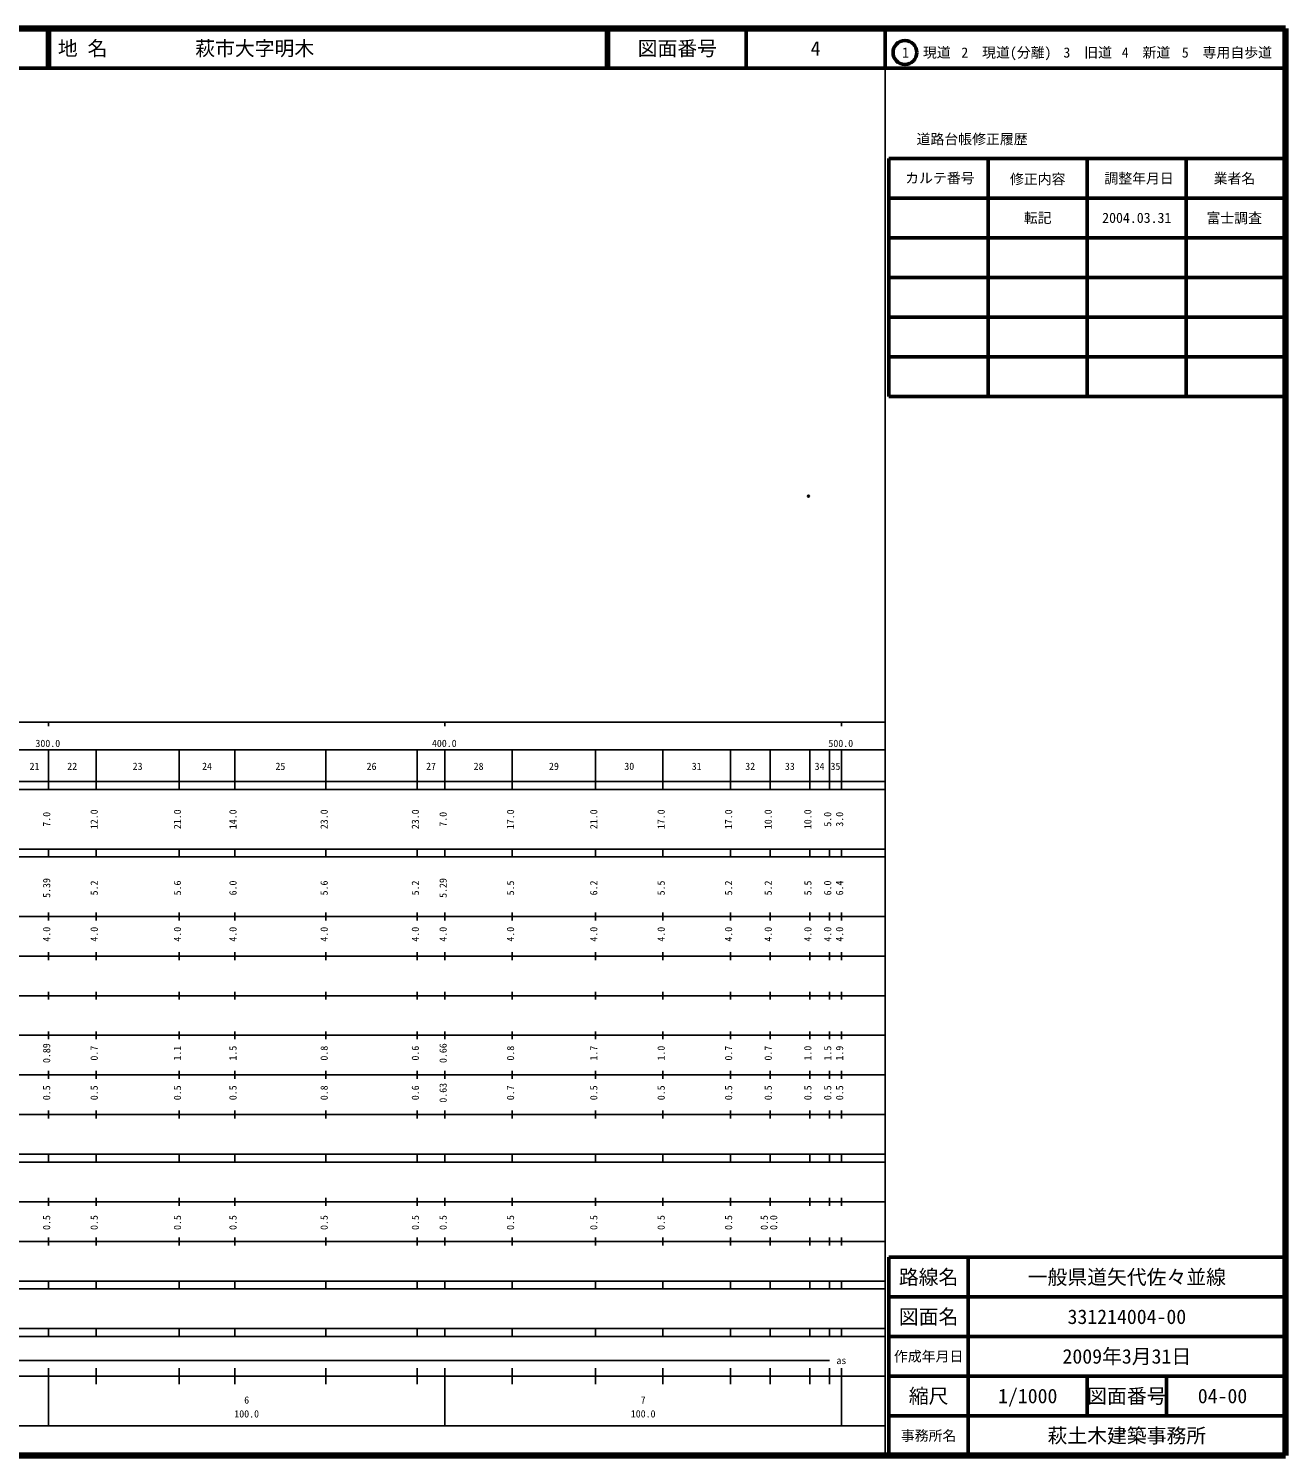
# Model space of a CAD drawing. Units: millimetres on the paper. Extents: x 40 to 680, y 20 to 380.
# Drawn here: x 363 to 680, y 20 to 380 of the extents above; entities that cross this region are included whole.
import ezdxf
from ezdxf.enums import TextEntityAlignment as Align

# ---------------------------------------------------------------- set-up
doc = ezdxf.new("R2010")
doc.units = ezdxf.units.MM
doc.header["$PDMODE"] = 32
doc.header["$PDSIZE"] = 0.5
doc.layers.add('M-OTRS', color=6, linetype='Continuous')
doc.layers.add('M-TTL-TXT', color=7, linetype='Continuous')
for name, color, linetype, lineweight in [('M-TTL', 2, 'Continuous', 140), ('M-TTL-BAND', 7, 'Continuous', 25), ('M-TTL-FRAM', 2, 'Continuous', 50), ('M-TTL-LINE', 7, 'Continuous', 50)]:
    doc.layers.add(name, color=color, linetype=linetype, lineweight=lineweight)
doc.styles.add('ＭＳ ゴシック', font='')
doc.styles.get('ＭＳ ゴシック').set_extended_font_data('MS Gothic')

msp = doc.modelspace()

# ---------------------------------------------------------------- linework, layer by layer
at = {"layer": 'M-OTRS'}
msp.add_point((559.687, 262.012), dxfattribs=at)
at = {"layer": 'M-TTL'}
for p, q in [((680, 380), (40, 380)), ((680, 20), (680, 380)), ((40, 20), (680, 20))]:
    msp.add_line(p, q, dxfattribs=at)
at = {"layer": 'M-TTL-BAND'}
for p, q in [((579, 20), (579, 370)), ((40, 205), (579, 205)), ((368, 205), (368, 204)), ((468, 205), (468, 204)), ((568, 205), (568, 204)), ((68, 198), (579, 198)), ((368, 188), (368, 198)), ((380, 188), (380, 198)), ((401, 188), (401, 198)), ((415, 188), (415, 198)), ((438, 188), (438, 198)), ((461, 188), (461, 198)), ((468, 188), (468, 198)), ((485, 188), (485, 198)), ((506, 188), (506, 198)), ((523, 188), (523, 198)), ((540, 188), (540, 198)), ((550, 188), (550, 198)), ((560, 188), (560, 198)), ((565, 188), (565, 198)), ((568, 188), (568, 198)), ((40, 190), (579, 190)), ((40, 188), (579, 188)), ((40, 173), (579, 173)), ((368, 171), (368, 173)), ((380, 171), (380, 173)), ((401, 171), (401, 173)), ((415, 171), (415, 173)), ((438, 171), (438, 173)), ((461, 171), (461, 173)), ((468, 171), (468, 173)), ((485, 171), (485, 173)), ((506, 171), (506, 173)), ((523, 171), (523, 173)), ((540, 171), (540, 173)), ((550, 171), (550, 173)), ((560, 171), (560, 173)), ((565, 171), (565, 173)), ((568, 171), (568, 173)), ((40, 171), (579, 171)), ((40, 156), (579, 156)), ((368, 155), (368, 157)), ((380, 155), (380, 157)), ((401, 155), (401, 157)), ((415, 155), (415, 157)), ((438, 155), (438, 157)), ((461, 155), (461, 157)), ((468, 155), (468, 157)), ((485, 155), (485, 157)), ((506, 155), (506, 157)), ((523, 155), (523, 157)), ((540, 155), (540, 157)), ((550, 155), (550, 157)), ((560, 155), (560, 157)), ((565, 155), (565, 157)), ((568, 155), (568, 157)), ((46, 146), (579, 146)), ((368, 145), (368, 147)), ((380, 145), (380, 147)), ((401, 145), (401, 147)), ((415, 145), (415, 147)), ((438, 145), (438, 147)), ((461, 145), (461, 147)), ((468, 145), (468, 147)), ((485, 145), (485, 147)), ((506, 145), (506, 147)), ((523, 145), (523, 147)), ((540, 145), (540, 147)), ((550, 145), (550, 147)), ((560, 145), (560, 147)), ((565, 145), (565, 147)), ((568, 145), (568, 147)), ((368, 135), (368, 137)), ((380, 135), (380, 137)), ((401, 135), (401, 137)), ((415, 135), (415, 137)), ((438, 135), (438, 137)), ((461, 135), (461, 137)), ((468, 135), (468, 137)), ((485, 135), (485, 137)), ((506, 135), (506, 137)), ((523, 135), (523, 137)), ((540, 135), (540, 137)), ((550, 135), (550, 137)), ((560, 135), (560, 137)), ((565, 135), (565, 137)), ((568, 135), (568, 137)), ((52, 136), (579, 136)), ((46, 126), (579, 126)), ((368, 125), (368, 127)), ((380, 125), (380, 127)), ((401, 125), (401, 127)), ((415, 125), (415, 127)), ((438, 125), (438, 127)), ((461, 125), (461, 127)), ((468, 125), (468, 127)), ((485, 125), (485, 127)), ((506, 125), (506, 127)), ((523, 125), (523, 127)), ((540, 125), (540, 127)), ((550, 125), (550, 127)), ((560, 125), (560, 127)), ((565, 125), (565, 127)), ((568, 125), (568, 127)), ((52, 116), (579, 116)), ((368, 115), (368, 117)), ((380, 115), (380, 117)), ((401, 115), (401, 117)), ((415, 115), (415, 117)), ((438, 115), (438, 117)), ((461, 115), (461, 117)), ((468, 115), (468, 117)), ((485, 115), (485, 117)), ((506, 115), (506, 117)), ((523, 115), (523, 117)), ((540, 115), (540, 117)), ((550, 115), (550, 117)), ((560, 115), (560, 117)), ((565, 115), (565, 117)), ((568, 115), (568, 117)), ((46, 106), (579, 106)), ((368, 105), (368, 107)), ((380, 105), (380, 107)), ((401, 105), (401, 107)), ((415, 105), (415, 107)), ((438, 105), (438, 107)), ((461, 105), (461, 107)), ((468, 105), (468, 107)), ((485, 105), (485, 107)), ((506, 105), (506, 107)), ((523, 105), (523, 107)), ((540, 105), (540, 107)), ((550, 105), (550, 107)), ((560, 105), (560, 107)), ((565, 105), (565, 107)), ((568, 105), (568, 107)), ((40, 96), (579, 96)), ((40, 94), (579, 94)), ((368, 94), (368, 96)), ((380, 94), (380, 96)), ((401, 94), (401, 96)), ((415, 94), (415, 96)), ((438, 94), (438, 96)), ((461, 94), (461, 96)), ((468, 94), (468, 96)), ((485, 94), (485, 96)), ((506, 94), (506, 96)), ((523, 94), (523, 96)), ((540, 94), (540, 96)), ((550, 94), (550, 96)), ((560, 94), (560, 96)), ((565, 94), (565, 96)), ((568, 94), (568, 96)), ((49, 84), (579, 84)), ((368, 83), (368, 85)), ((380, 83), (380, 85)), ((401, 83), (401, 85)), ((415, 83), (415, 85)), ((438, 83), (438, 85)), ((461, 83), (461, 85)), ((468, 83), (468, 85)), ((485, 83), (485, 85)), ((506, 83), (506, 85)), ((523, 83), (523, 85)), ((540, 83), (540, 85)), ((550, 83), (550, 85)), ((560, 83), (560, 85)), ((565, 83), (565, 85)), ((568, 83), (568, 85)), ((40, 74), (579, 74)), ((368, 73), (368, 75)), ((380, 73), (380, 75)), ((401, 73), (401, 75)), ((415, 73), (415, 75)), ((438, 73), (438, 75)), ((461, 73), (461, 75)), ((468, 73), (468, 75)), ((485, 73), (485, 75)), ((506, 73), (506, 75)), ((523, 73), (523, 75)), ((540, 73), (540, 75)), ((550, 73), (550, 75)), ((560, 73), (560, 75)), ((565, 73), (565, 75)), ((568, 73), (568, 75)), ((40, 64), (579, 64)), ((40, 62), (579, 62)), ((368, 62), (368, 64)), ((380, 62), (380, 64)), ((401, 62), (401, 64)), ((415, 62), (415, 64)), ((438, 62), (438, 64)), ((461, 62), (461, 64)), ((468, 62), (468, 64)), ((485, 62), (485, 64)), ((506, 62), (506, 64)), ((523, 62), (523, 64)), ((540, 62), (540, 64)), ((550, 62), (550, 64)), ((560, 62), (560, 64)), ((565, 62), (565, 64)), ((568, 62), (568, 64)), ((40, 52), (579, 52)), ((368, 50), (368, 52)), ((380, 50), (380, 52)), ((401, 50), (401, 52)), ((415, 50), (415, 52)), ((438, 50), (438, 52)), ((461, 50), (461, 52)), ((468, 50), (468, 52)), ((485, 50), (485, 52)), ((506, 50), (506, 52)), ((523, 50), (523, 52)), ((540, 50), (540, 52)), ((550, 50), (550, 52)), ((560, 50), (560, 52)), ((565, 50), (565, 52)), ((568, 50), (568, 52)), ((40, 50), (579, 50)), ((71, 44), (565, 44)), ((40, 40), (579, 40)), ((368, 27.5), (368, 42)), ((380, 38), (380, 42)), ((401, 38), (401, 42)), ((415, 38), (415, 42)), ((438, 38), (438, 42)), ((461, 38), (461, 42)), ((468, 27.5), (468, 42)), ((485, 38), (485, 42)), ((506, 38), (506, 42)), ((523, 38), (523, 42)), ((540, 38), (540, 42)), ((550, 38), (550, 42)), ((560, 38), (560, 42)), ((565, 38), (565, 42)), ((568, 27.5), (568, 42)), ((68, 27.5), (579, 27.5))]:
    msp.add_line(p, q, dxfattribs=at)
at = {"layer": 'M-TTL-FRAM'}
for p, q in [((580, 347.197), (580, 287.197)), ((580, 347.197), (680, 347.197)), ((580, 287.197), (680, 287.197)), ((680, 70), (580, 70)), ((580, 70), (580, 20))]:
    msp.add_line(p, q, dxfattribs=at)
at = {"layer": 'M-TTL-LINE'}
for p, q in [((367.75, 380), (367.75, 370)), ((368.25, 380), (368.25, 370)), ((508.747, 380), (508.747, 370)), ((509.247, 380), (509.247, 370)), ((543.997, 380), (543.997, 370)), ((579, 380), (579, 370)), ((40, 370), (680, 370)), ((605, 347.197), (605, 287.197)), ((630, 347.197), (630, 287.197)), ((655, 347.197), (655, 287.197)), ((580, 337.197), (680, 337.197)), ((580, 327.197), (680, 327.197)), ((580, 317.197), (680, 317.197)), ((580, 307.197), (680, 307.197)), ((580, 297.197), (680, 297.197)), ((600, 70), (600, 20)), ((680, 60), (580, 60)), ((680, 50), (580, 50)), ((680, 40), (580, 40)), ((630, 40), (630, 30)), ((650, 40), (650, 30)), ((680, 30), (580, 30))]:
    msp.add_line(p, q, dxfattribs=at)
msp.add_circle((584.031, 373.958), 3, dxfattribs=at)

# ---------------------------------------------------------------- texts
at = {"layer": 'M-TTL-BAND', "style": 'ＭＳ ゴシック'}
for s, p in [('300.0', (367.844, 198.195)), ('400.0', (467.844, 198.195)), ('500.0', (567.844, 198.195)), ('21', (364.5, 192.405)), ('22', (374, 192.405)), ('23', (390.5, 192.405)), ('24', (408, 192.405)), ('25', (426.5, 192.405)), ('26', (449.5, 192.405)), ('27', (464.5, 192.405)), ('28', (476.5, 192.405)), ('29', (495.5, 192.405)), ('30', (514.5, 192.405)), ('31', (531.5, 192.405)), ('32', (545, 192.405)), ('33', (555, 192.405)), ('34', (562.5, 192.405)), ('35', (566.5, 192.405)), ('as', (568, 42.5)), ('6', (418, 32.523)), ('7', (518, 32.523)), ('100.0', (418, 29.033)), ('100.0', (518, 29.033))]:
    msp.add_text(s, height=1.833, dxfattribs=at).set_placement(p, align=Align.BOTTOM_CENTER)
for s, p in [('7.0', (369, 180.5)), ('12.0', (381, 180.5)), ('21.0', (402, 180.5)), ('14.0', (416, 180.5)), ('23.0', (439, 180.5)), ('23.0', (462, 180.5)), ('7.0', (469, 180.5)), ('17.0', (486, 180.5)), ('21.0', (507, 180.5)), ('17.0', (524, 180.5)), ('17.0', (541, 180.5)), ('10.0', (551, 180.5)), ('10.0', (561, 180.5)), ('5.0', (566, 180.5)), ('3.0', (569, 180.5)), ('5.39', (369, 163.174)), ('5.2', (381, 163.174)), ('5.6', (402, 163.174)), ('6.0', (416, 163.174)), ('5.6', (439, 163.174)), ('5.2', (462, 163.174)), ('5.29', (469, 163.174)), ('5.5', (486, 163.174)), ('6.2', (507, 163.174)), ('5.5', (524, 163.174)), ('5.2', (541, 163.174)), ('5.2', (551, 163.174)), ('5.5', (561, 163.174)), ('6.0', (566, 163.174)), ('6.4', (569, 163.174)), ('4.0', (369, 151.5)), ('4.0', (381, 151.5)), ('4.0', (402, 151.5)), ('4.0', (416, 151.5)), ('4.0', (439, 151.5)), ('4.0', (462, 151.5)), ('4.0', (469, 151.5)), ('4.0', (486, 151.5)), ('4.0', (507, 151.5)), ('4.0', (524, 151.5)), ('4.0', (541, 151.5)), ('4.0', (551, 151.5)), ('4.0', (561, 151.5)), ('4.0', (566, 151.5)), ('4.0', (569, 151.5)), ('0.89', (369, 121.5)), ('0.7', (381, 121.5)), ('1.1', (402, 121.5)), ('1.5', (416, 121.5)), ('0.8', (439, 121.5)), ('0.6', (462, 121.5)), ('0.66', (469, 121.5)), ('0.8', (486, 121.5)), ('1.7', (507, 121.5)), ('1.0', (524, 121.5)), ('0.7', (541, 121.5)), ('0.7', (551, 121.5)), ('1.0', (561, 121.5)), ('1.5', (566, 121.5)), ('1.9', (569, 121.5)), ('0.5', (369, 111.5)), ('0.5', (381, 111.5)), ('0.5', (402, 111.5)), ('0.5', (416, 111.5)), ('0.8', (439, 111.5)), ('0.6', (462, 111.5)), ('0.63', (469, 111.5)), ('0.7', (486, 111.5)), ('0.5', (507, 111.5)), ('0.5', (524, 111.5)), ('0.5', (541, 111.5)), ('0.5', (551, 111.5)), ('0.5', (561, 111.5)), ('0.5', (566, 111.5)), ('0.5', (569, 111.5)), ('0.5', (369, 78.764)), ('0.5', (381, 78.764)), ('0.5', (402, 78.764)), ('0.5', (416, 78.764)), ('0.5', (439, 78.764)), ('0.5', (462, 78.764)), ('0.5', (469, 78.764)), ('0.5', (486, 78.764)), ('0.5', (507, 78.764)), ('0.5', (524, 78.764)), ('0.5', (541, 78.764)), ('0.5', (550, 78.764)), ('0.0', (552.37, 78.764))]:
    msp.add_text(s, height=1.833, rotation=90, dxfattribs=at).set_placement(p, align=Align.BOTTOM_CENTER)
at = {"layer": 'M-TTL-TXT', "style": 'ＭＳ ゴシック'}
for s, p in [('地 名', (370.38, 375)), ('萩市大字明木', (405.024, 375))]:
    msp.add_text(s, height=3.666, dxfattribs=at).set_placement(p, align=Align.MIDDLE_LEFT)
for s, height, p in [('図面番号', 3.666, (526.622, 375)), ('4', 3.666, (561.497, 375)), ('1\u3000現道', 2.566, (589.448, 373.958)), ('2\u3000現道(分離)', 2.566, (609.619, 373.958)), ('3\u3000旧道', 2.566, (630.121, 373.958)), ('4\u3000新道', 2.566, (644.824, 373.958)), ('5\u3000専用自歩道', 2.566, (665.228, 373.958)), ('道路台帳修正履歴', 2.566, (600.968, 352.113)), ('カルテ番号', 2.566, (592.839, 342.277)), ('修正内容', 2.566, (617.509, 342.023)), ('調整年月日', 2.566, (643.089, 342.197)), ('業者名', 2.566, (667.134, 342.197)), ('転記', 2.566, (617.5, 332.245)), ('2004.03.31', 2.566, (642.5, 332.245)), ('富士調査', 2.566, (667.077, 332.189)), ('路線名', 3.666, (590, 65)), ('路線名', 3.666, (590, 65)), ('一般県道矢代佐々並線', 3.666, (640, 65)), ('図面名', 3.666, (590, 55)), ('図面名', 3.666, (590, 55)), ('331214004-00', 3.666, (640, 55)), ('2009年3月31日', 3.666, (640, 45)), ('作成年月日', 2.566, (590, 45)), ('作成年月日', 2.566, (590, 45)), ('縮尺', 3.666, (590, 35)), ('縮尺', 3.666, (590, 35)), ('1/1000', 3.666, (615, 35)), ('図面番号', 3.666, (640, 35)), ('図面番号', 3.666, (640, 35)), ('04-00', 3.666, (664.125, 35)), ('事務所名', 2.566, (590, 25)), ('事務所名', 2.566, (590, 25)), ('萩土木建築事務所', 3.666, (640, 25))]:
    msp.add_text(s, height=height, dxfattribs=at).set_placement(p, align=Align.MIDDLE_CENTER)

doc.saveas('drawing.dxf')
